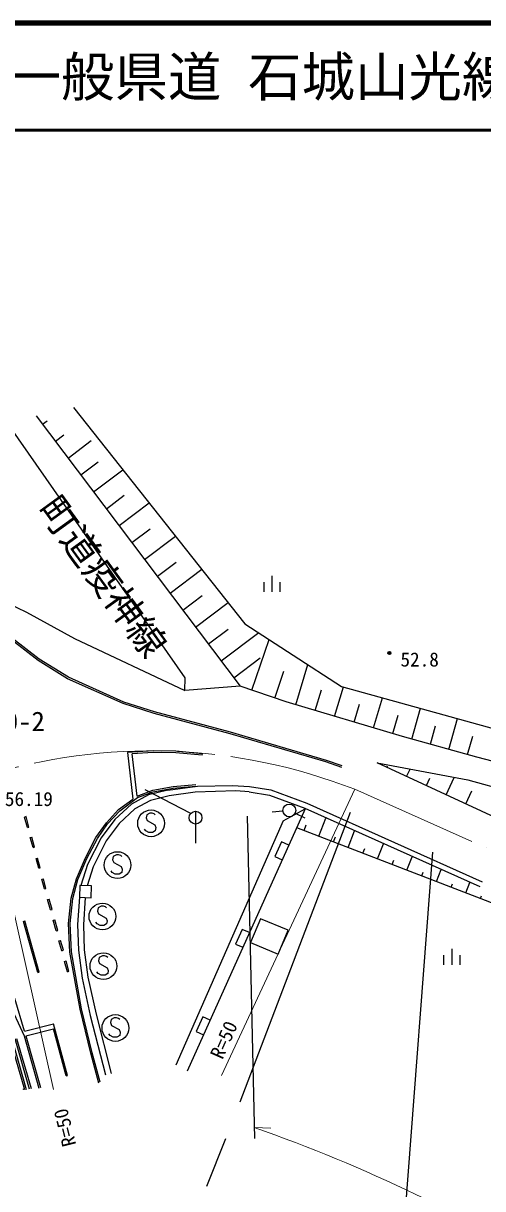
# Model space of a CAD drawing. Units: millimetres on the paper. Extents: x 40 to 680, y 20 to 380.
# Drawn here: x 218.2 to 261.2, y 270.9 to 380 of the extents above; entities that cross this region are included whole.
import ezdxf
from ezdxf.enums import TextEntityAlignment as Align

# ---------------------------------------------------------------- set-up
doc = ezdxf.new("R2010")
doc.units = ezdxf.units.MM
doc.linetypes.add('CHAIN', pattern=[18.5, 12, -1.5, 3.5, -1.5])
for name, color, linetype, lineweight in [('M-BGD', 7, 'Continuous', 25), ('M-BGD-EXST', 7, 'Continuous', 25), ('M-BMK', 2, 'CHAIN', 13), ('M-BMK-SRVR', 3, 'Continuous', 25), ('M-STR-HTXT', 7, 'Continuous', 13), ('M-STR-STRC', 7, 'Continuous', 25), ('M-TTL', 2, 'Continuous', 140), ('M-TTL-LINE', 7, 'Continuous', 50)]:
    doc.layers.add(name, color=color, linetype=linetype, lineweight=lineweight)
doc.layers.add('M-TTL-TXT', color=7, linetype='Continuous')
doc.styles.add('ＭＳ ゴシック', font='')
doc.styles.get('ＭＳ ゴシック').set_extended_font_data('MS Gothic')

msp = doc.modelspace()

# ---------------------------------------------------------------- linework, layer by layer
at = {"layer": 'M-BGD'}
for p, q in [((222.915, 344.05), (238.94, 323.82)), ((219.421, 343.276), (238.498, 317.968)), ((220.017, 342.486), (220.451, 342.812)), ((233.345, 318.766), (217.056, 342.15)), ((221.209, 340.904), (221.99, 341.492)), ((222.402, 339.322), (224.57, 340.956)), ((223.594, 337.74), (225.217, 338.963)), ((224.786, 336.159), (227.529, 338.226)), ((225.979, 334.577), (227.647, 335.834)), ((227.171, 332.995), (229.989, 335.119)), ((228.363, 331.413), (230.077, 332.705)), ((229.556, 329.832), (232.45, 332.013)), ((230.748, 328.25), (232.507, 329.576)), ((231.94, 326.668), (234.91, 328.907)), ((241.461, 328.288), (241.461, 326.788)), ((240.711, 327.688), (240.711, 326.788)), ((242.211, 327.688), (242.211, 326.788)), ((214.388, 326.891), (218.495, 324.907)), ((233.133, 325.086), (234.938, 326.447)), ((234.325, 323.505), (237.371, 325.801)), ((218.495, 324.907), (222.99, 322.444)), ((235.517, 321.923), (237.368, 323.318)), ((236.71, 320.341), (240.221, 322.988)), ((238.94, 323.82), (247.974, 317.952)), ((219.611, 320.378), (217.112, 322.307)), ((219.697, 320.502), (217.212, 322.42)), ((222.99, 322.444), (233.312, 317.563)), ((239.571, 317.599), (241.207, 322.348)), ((222.353, 318.671), (219.611, 320.378)), ((222.424, 318.803), (219.697, 320.502)), ((237.902, 318.759), (240.354, 320.608)), ((243.697, 316.222), (244.817, 320.003)), ((227.545, 316.337), (222.353, 318.671)), ((227.599, 316.477), (222.424, 318.803)), ((233.312, 317.563), (233.345, 318.766)), ((241.717, 316.86), (242.588, 319.388)), ((238.498, 317.968), (233.312, 317.563)), ((242.79, 316.49), (238.498, 317.968)), ((245.512, 315.685), (246.088, 317.631)), ((247.327, 315.148), (248.143, 317.905)), ((247.974, 317.952), (269.396, 311.992)), ((230.447, 315.416), (227.545, 316.337)), ((230.489, 315.56), (227.599, 316.477)), ((253.679, 313.268), (242.79, 316.49)), ((249.142, 314.611), (249.637, 316.283)), ((250.956, 314.073), (251.79, 316.891)), ((237.561, 313.513), (230.447, 315.416)), ((237.602, 313.658), (230.489, 315.56)), ((252.771, 313.536), (253.277, 315.245)), ((254.546, 313.025), (255.352, 315.899)), ((256.282, 312.538), (256.766, 314.265)), ((258.018, 312.052), (258.825, 314.933)), ((246.513, 310.876), (237.561, 313.513)), ((246.559, 311.019), (237.602, 313.658)), ((260.622, 311.322), (253.679, 313.268)), ((259.754, 311.566), (260.239, 313.296)), ((230.339, 311.907), (227.946, 311.759)), ((232.475, 311.898), (230.339, 311.907)), ((234.965, 311.655), (232.475, 311.898)), ((227.942, 311.759), (228.448, 307.397)), ((230.343, 311.757), (228.394, 311.636)), ((228.856, 307.687), (228.394, 311.636)), ((232.468, 311.748), (230.343, 311.757)), ((234.951, 311.505), (232.468, 311.748)), ((234.951, 311.505), (234.965, 311.655)), ((247.995, 310.372), (246.513, 310.876)), ((248.044, 310.514), (246.559, 311.019)), ((271.864, 308.415), (260.622, 311.322)), ((275.312, 299.686), (251.298, 310.795)), ((251.298, 310.795), (259.767, 309.193)), ((252.219, 310.369), (252.283, 310.508)), ((254.06, 309.517), (254.382, 310.212)), ((232.216, 308.575), (234.351, 308.777)), ((232.236, 308.426), (234.354, 308.627)), ((234.501, 308.61), (237.766, 308.679)), ((237.766, 308.679), (239.35, 308.593)), ((255.902, 308.665), (256.224, 309.359)), ((257.744, 307.813), (258.494, 309.434)), ((259.767, 309.193), (269.533, 306.56)), ((227.222, 306.311), (228.901, 307.543)), ((229.918, 307.803), (228.319, 306.931)), ((228.856, 307.687), (230.312, 308.237)), ((228.901, 307.543), (230.352, 308.092)), ((231.715, 308.235), (229.918, 307.803)), ((231.843, 307.7), (230.117, 307.285)), ((230.312, 308.237), (232.216, 308.575)), ((230.352, 308.092), (232.236, 308.426)), ((231.715, 308.235), (234.501, 308.61)), ((234.294, 308.06), (231.843, 307.7)), ((238.076, 308.163), (234.294, 308.06)), ((239.32, 308.091), (238.076, 308.163)), ((239.32, 308.091), (241.224, 307.773)), ((239.35, 308.593), (241.353, 308.259)), ((241.224, 307.773), (244.523, 306.547)), ((241.353, 308.259), (244.712, 307.01)), ((259.586, 306.961), (260.149, 308.178)), ((228.319, 306.931), (226.768, 305.487)), ((227.121, 306.423), (228.448, 307.397)), ((228.643, 306.481), (227.178, 305.118)), ((230.117, 307.285), (228.643, 306.481)), ((244.57, 306.491), (233.539, 281.951)), ((242.518, 305.368), (244.57, 306.491)), ((244.523, 306.547), (260.912, 299.21)), ((244.712, 307.01), (261.116, 299.667)), ((218.468, 305.762), (218.324, 305.722)), ((218.594, 304.739), (218.324, 305.722)), ((218.739, 304.779), (218.468, 305.762)), ((226.768, 305.487), (225.495, 303.794)), ((225.979, 305.175), (227.121, 306.423)), ((226.095, 305.08), (227.222, 306.311)), ((242.518, 305.368), (232.478, 282.501)), ((238.504, 279.071), (248.794, 306.196)), ((242.49, 306.283), (241.495, 306.184)), ((243.63, 306.088), (244.535, 305.662)), ((245.838, 303.927), (246.495, 305.63)), ((218.594, 304.739), (218.739, 304.779)), ((225.005, 303.804), (225.979, 305.175)), ((225.133, 303.725), (226.095, 305.08)), ((227.178, 305.118), (225.964, 303.502)), ((278.165, 291.46), (243.775, 304.723)), ((244.463, 304.458), (244.668, 304.99)), ((248.59, 302.866), (249.19, 304.424)), ((218.849, 303.796), (218.993, 303.839)), ((219.127, 302.859), (218.849, 303.796)), ((219.27, 302.902), (218.993, 303.839)), ((224.015, 301.919), (225.005, 303.804)), ((224.151, 301.855), (225.133, 303.725)), ((225.495, 303.794), (224.226, 301.281)), ((225.964, 303.502), (224.737, 301.072)), ((242.355, 303.393), (241.74, 302.024)), ((243.039, 303.085), (242.355, 303.393)), ((247.214, 303.397), (247.403, 303.886)), ((251.341, 301.805), (251.886, 303.218)), ((219.127, 302.859), (219.27, 302.902)), ((249.965, 302.336), (250.137, 302.781)), ((219.404, 301.85), (219.549, 301.888)), ((219.648, 300.929), (219.404, 301.85)), ((219.793, 300.967), (219.549, 301.888)), ((223.18, 299.931), (224.015, 301.919)), ((223.322, 299.881), (224.151, 301.855)), ((224.226, 301.281), (223.605, 299.324)), ((224.737, 301.072), (224.174, 299.297)), ((241.74, 302.024), (242.424, 301.717)), ((252.717, 301.275), (252.872, 301.677)), ((254.092, 300.744), (254.581, 302.012)), ((219.648, 300.929), (219.793, 300.967)), ((219.946, 299.907), (220.091, 299.945)), ((220.186, 298.995), (219.946, 299.907)), ((220.331, 299.033), (220.091, 299.945)), ((222.686, 298.125), (223.18, 299.931)), ((255.468, 300.214), (255.606, 300.572)), ((256.843, 299.683), (257.276, 300.806)), ((220.186, 298.995), (220.331, 299.033)), ((222.834, 298.098), (223.322, 299.881)), ((223.504, 299.328), (223.453, 298.221)), ((224.598, 299.277), (223.504, 299.328)), ((224.546, 298.17), (224.598, 299.277)), ((258.219, 299.153), (258.341, 299.468)), ((259.595, 298.622), (259.972, 299.6)), ((220.479, 298.006), (220.623, 298.047)), ((220.75, 297.046), (220.479, 298.006)), ((220.894, 297.087), (220.623, 298.047)), ((222.445, 295.761), (222.686, 298.125)), ((222.596, 295.757), (222.834, 298.098)), ((223.453, 298.221), (223.275, 295.658)), ((223.453, 298.221), (224.546, 298.17)), ((224.001, 298.183), (223.826, 295.649)), ((260.97, 298.092), (261.075, 298.363)), ((220.75, 297.046), (220.894, 297.087)), ((218.216, 295.962), (218.36, 296.002)), ((219.554, 291.171), (218.216, 295.962)), ((219.698, 291.211), (218.36, 296.002)), ((221.009, 296.067), (221.154, 296.107)), ((221.283, 295.078), (221.009, 296.067)), ((221.428, 295.118), (221.154, 296.107)), ((222.563, 293.092), (222.445, 295.761)), ((222.713, 293.108), (222.596, 295.757)), ((223.275, 295.658), (223.361, 293.263)), ((223.826, 295.649), (223.91, 293.309)), ((240.407, 296.211), (239.472, 293.974)), ((242.974, 295.139), (240.407, 296.211)), ((221.283, 295.078), (221.428, 295.118)), ((238.678, 295.213), (238.063, 293.844)), ((239.362, 294.905), (238.678, 295.213)), ((242.039, 292.901), (242.974, 295.139)), ((221.545, 294.142), (221.689, 294.184)), ((221.811, 293.218), (221.545, 294.142)), ((221.955, 293.259), (221.689, 294.184)), ((238.063, 293.844), (238.747, 293.537)), ((239.472, 293.974), (242.039, 292.901)), ((258.27, 293.406), (258.27, 291.906)), ((221.811, 293.218), (221.955, 293.259)), ((223.513, 287.754), (222.563, 293.092)), ((223.66, 287.784), (222.713, 293.108)), ((223.361, 293.263), (223.713, 290.637)), ((223.91, 293.309), (224.255, 290.733)), ((257.52, 292.806), (257.52, 291.906)), ((259.02, 292.806), (259.02, 291.906)), ((219.554, 291.171), (219.698, 291.211)), ((222.076, 292.217), (222.221, 292.256)), ((222.333, 291.249), (222.076, 292.217)), ((222.478, 291.287), (222.221, 292.256)), ((222.333, 291.249), (222.478, 291.287)), ((223.713, 290.637), (224.477, 287.138)), ((224.255, 290.733), (225.012, 287.265)), ((218.314, 285.208), (216.809, 288.515)), ((218.328, 285.684), (217.421, 288.731)), ((224.516, 283.621), (223.513, 287.754)), ((224.661, 283.659), (223.66, 287.784)), ((224.477, 287.138), (225.895, 281.601)), ((225.012, 287.265), (226.428, 281.738)), ((235.001, 287.033), (234.386, 285.664)), ((235.685, 286.725), (235.001, 287.033)), ((218.328, 285.684), (221.048, 286.372)), ((218.457, 285.252), (221.02, 285.901)), ((222.204, 281.504), (221.02, 285.901)), ((222.349, 281.543), (221.048, 286.372)), ((218.347, 280.185), (217.017, 284.815)), ((217.16, 284.863), (218.491, 280.227)), ((218.791, 280.269), (217.444, 284.958)), ((217.587, 285.005), (218.935, 280.31)), ((219.678, 280.315), (218.314, 285.208)), ((218.457, 285.252), (219.807, 280.409)), ((234.386, 285.664), (235.07, 285.357)), ((225.283, 280.823), (224.516, 283.621)), ((225.411, 280.924), (224.661, 283.659)), ((222.204, 281.504), (222.349, 281.543))]:
    msp.add_line(p, q, dxfattribs=at)
for centre, radius in [((252.445, 321.073), 0.15), ((252.445, 321.073), 0.09), ((252.445, 321.073), 0.03), ((243.087, 306.343), 0.6), ((218.263, 280.263), 0.03)]:
    msp.add_circle(centre, radius, dxfattribs=at)
at = {"layer": 'M-BGD-EXST'}
for p, q in [((229.756, 305.938), (229.706, 305.638)), ((229.706, 305.638), (229.806, 305.388)), ((230.056, 306.088), (229.756, 305.938)), ((229.806, 305.388), (230.506, 304.988)), ((230.256, 306.088), (230.056, 306.088)), ((230.456, 306.038), (230.256, 306.088)), ((230.556, 305.938), (230.456, 306.038)), ((229.656, 304.438), (229.556, 304.588)), ((229.956, 304.288), (229.656, 304.438)), ((230.306, 304.288), (229.956, 304.288)), ((230.556, 304.438), (230.306, 304.288)), ((230.506, 304.988), (230.606, 304.738)), ((230.606, 304.738), (230.556, 304.438)), ((226.916, 302.182), (226.616, 302.032)), ((227.116, 302.182), (226.916, 302.182)), ((227.316, 302.132), (227.116, 302.182)), ((227.416, 302.032), (227.316, 302.132)), ((226.616, 302.032), (226.566, 301.732)), ((226.566, 301.732), (226.666, 301.482)), ((226.666, 301.482), (227.366, 301.082)), ((227.366, 301.082), (227.466, 300.832)), ((226.516, 300.532), (226.416, 300.682)), ((226.816, 300.382), (226.516, 300.532)), ((227.166, 300.382), (226.816, 300.382)), ((227.416, 300.532), (227.166, 300.382)), ((227.466, 300.832), (227.416, 300.532)), ((225.204, 297.222), (225.154, 296.922)), ((225.154, 296.922), (225.254, 296.672)), ((225.504, 297.372), (225.204, 297.222)), ((225.254, 296.672), (225.954, 296.272)), ((225.704, 297.372), (225.504, 297.372)), ((225.904, 297.322), (225.704, 297.372)), ((226.004, 297.222), (225.904, 297.322)), ((225.104, 295.722), (225.004, 295.872)), ((225.404, 295.572), (225.104, 295.722)), ((225.754, 295.572), (225.404, 295.572)), ((226.004, 295.722), (225.754, 295.572)), ((225.954, 296.272), (226.054, 296.022)), ((226.054, 296.022), (226.004, 295.722)), ((225.301, 292.574), (225.251, 292.274)), ((225.251, 292.274), (225.351, 292.024)), ((225.601, 292.724), (225.301, 292.574)), ((225.801, 292.724), (225.601, 292.724)), ((226.001, 292.674), (225.801, 292.724)), ((226.101, 292.574), (226.001, 292.674)), ((225.201, 291.074), (225.101, 291.224)), ((225.351, 292.024), (226.051, 291.624)), ((226.051, 291.624), (226.151, 291.374)), ((226.151, 291.374), (226.101, 291.074)), ((225.501, 290.924), (225.201, 291.074)), ((225.851, 290.924), (225.501, 290.924)), ((226.101, 291.074), (225.851, 290.924)), ((226.722, 286.933), (226.422, 286.783)), ((226.922, 286.933), (226.722, 286.933)), ((227.122, 286.883), (226.922, 286.933)), ((227.222, 286.783), (227.122, 286.883)), ((226.422, 286.783), (226.372, 286.483)), ((226.372, 286.483), (226.472, 286.233)), ((226.472, 286.233), (227.172, 285.833)), ((227.172, 285.833), (227.272, 285.583)), ((226.322, 285.283), (226.222, 285.433)), ((226.622, 285.133), (226.322, 285.283)), ((226.972, 285.133), (226.622, 285.133)), ((227.222, 285.283), (226.972, 285.133)), ((227.272, 285.583), (227.222, 285.283))]:
    msp.add_line(p, q, dxfattribs=at)
for centre in [(230.156, 305.138), (227.016, 301.232), (225.604, 296.422), (225.701, 291.774), (226.822, 285.983)]:
    msp.add_circle(centre, 1.25, dxfattribs=at)
at = {"layer": 'M-BMK'}
msp.add_line((249.199, 308.324), (261.533, 302.832), dxfattribs=at)
msp.add_arc((230.15, 259.551), 52.361, 68.66669, 107.40625, dxfattribs=at)
at = {"layer": 'M-STR-HTXT'}
for p, q in [((221.029, 280.236), (214.487, 309.514)), ((236.739, 281.534), (249.199, 308.324)), ((239.153, 305.819), (239.823, 275.643)), ((239.801, 276.665), (241.357, 276.611))]:
    msp.add_line(p, q, dxfattribs=at)
msp.add_arc((191.528, 138.309), 146.535, 45.18614, 70.76608, dxfattribs=at)
at = {"layer": 'M-STR-STRC'}
for p, q in [((229.575, 308.302), (233.836, 306.074)), ((234.32, 306.266), (234.32, 303.266)), ((238.504, 279.071), (248.794, 306.196)), ((239.153, 305.819), (239.823, 275.643)), ((256.49, 302.44), (253.063, 257.883)), ((235.375, 271.173), (237.163, 275.644))]:
    msp.add_line(p, q, dxfattribs=at)
msp.add_circle((234.32, 305.666), 0.6, dxfattribs=at)
at = {"layer": 'M-TTL'}
msp.add_line((680, 380), (40, 380), dxfattribs=at)
at = {"layer": 'M-TTL-LINE'}
msp.add_line((40, 370), (680, 370), dxfattribs=at)

# ---------------------------------------------------------------- texts
at = {"layer": 'M-BGD', "style": 'ＭＳ ゴシック'}
msp.add_text('町道疫神線', height=2.566, rotation=306, dxfattribs=at).set_placement((218.845, 334.11), align=Align.BOTTOM_LEFT)
for s, p in [('52.8', (253.48, 319.413)), ('56.19', (216.487, 306.358))]:
    msp.add_text(s, height=1.32, dxfattribs=at).set_placement(p, align=Align.BOTTOM_LEFT)
at = {"layer": 'M-BMK-SRVR', "style": 'ＭＳ ゴシック'}
msp.add_text('162-12-0-2', height=1.833, dxfattribs=at).set_placement((207.752, 313.211), align=Align.BOTTOM_LEFT)
at = {"layer": 'M-STR-HTXT', "style": 'ＭＳ ゴシック'}
for rotation, p in [(66, (237.195, 282.806)), (104, (223.553, 275.173))]:
    msp.add_text('R=50', height=1.32, rotation=rotation, dxfattribs=at).set_placement(p, align=Align.BOTTOM_LEFT)
at = {"layer": 'M-TTL-TXT', "style": 'ＭＳ ゴシック'}
msp.add_text('一般県道 石城山光線', height=3.666, dxfattribs=at).set_placement((216.734, 375), align=Align.MIDDLE_LEFT)

doc.saveas('drawing.dxf')
